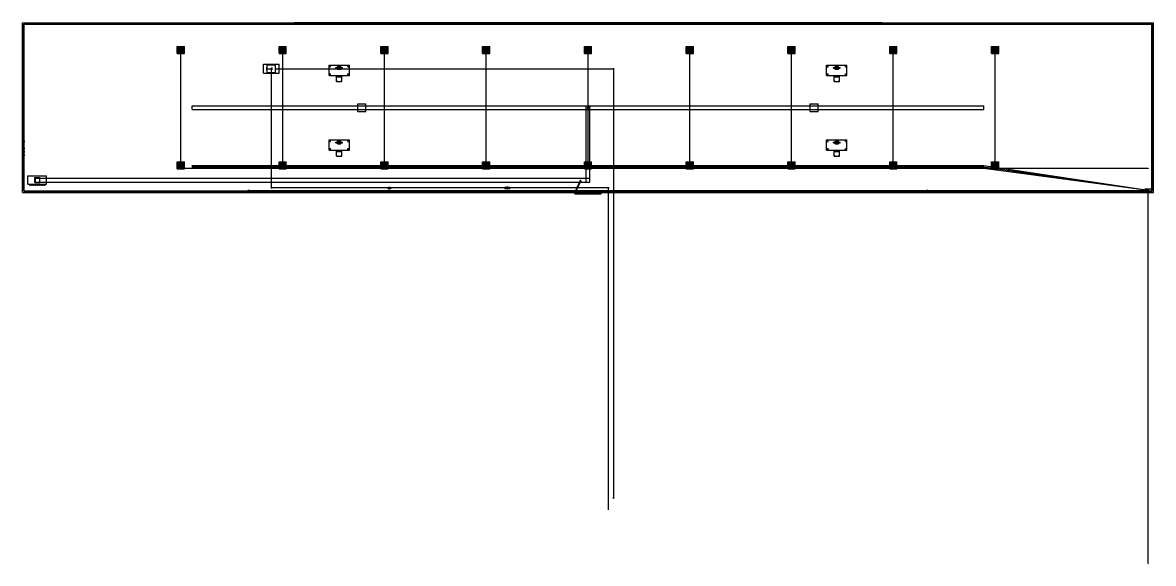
# Model space of a CAD drawing. Header units: millimetres. Extents: x -308000 to -208000, y -226300 to -178478.
import ezdxf

# ---------------------------------------------------------------- set-up
doc = ezdxf.new("R2010")
doc.units = ezdxf.units.MM

msp = doc.modelspace()

# ---------------------------------------------------------------- linework, layer by layer
at = {"layer": 'electrical'}
for p, q in [((-293992.21, -180900), (-294007.79, -180900)), ((-294007.79, -180900), (-294000, -180900)), ((-294000, -180900), (-293992.21, -180900)), ((-294000, -191370), (-294000, -180900)), ((-284992.21, -180900), (-285007.79, -180900)), ((-285007.79, -180900), (-285000, -180900)), ((-285000, -180900), (-284992.21, -180900)), ((-285000, -191370), (-285000, -180900)), ((-275992.21, -180900), (-276007.79, -180900)), ((-276007.79, -180900), (-276000, -180900)), ((-276000, -180900), (-275992.21, -180900)), ((-276000, -191370), (-276000, -180900)), ((-266992.21, -180900), (-267007.79, -180900)), ((-267007.79, -180900), (-267000, -180900)), ((-267000, -180900), (-266992.21, -180900)), ((-267000, -191370), (-267000, -180900)), ((-257992.21, -180900), (-258007.79, -180900)), ((-258007.79, -180900), (-258000, -180900)), ((-258000, -180900), (-257992.21, -180900)), ((-258000, -191370), (-258000, -180900)), ((-248992.21, -180900), (-249007.79, -180900)), ((-249007.79, -180900), (-249000, -180900)), ((-249000, -180900), (-248992.21, -180900)), ((-249000, -191370), (-249000, -180900)), ((-239992.21, -180900), (-240007.79, -180900)), ((-240007.79, -180900), (-240000, -180900)), ((-240000, -180900), (-239992.21, -180900)), ((-240000, -191370), (-240000, -180900)), ((-230992.21, -180900), (-231007.79, -180900)), ((-231007.79, -180900), (-231000, -180900)), ((-231000, -180900), (-230992.21, -180900)), ((-231000, -191370), (-231000, -180900)), ((-221992.21, -180900), (-222007.79, -180900)), ((-222007.79, -180900), (-222000, -180900)), ((-222000, -180900), (-221992.21, -180900)), ((-222000, -191370), (-222000, -180900)), ((-293992.21, -191370), (-294007.79, -191370)), ((-294007.79, -191370), (-294000, -191370)), ((-294000, -191377.79), (-294000, -191362.21)), ((-294000, -191362.21), (-294000, -191370)), ((-294000, -191370), (-294000, -191377.79)), ((-208450, -191370), (-294000, -191370)), ((-294000, -191370), (-293992.21, -191370)), ((-293000, -191141.26), (-293000, -191118.74)), ((-293000, -191118.74), (-293000, -191130)), ((-293000, -191130), (-293000, -191141.26)), ((-223000, -191130), (-293000, -191130)), ((-293000, -191261.26), (-293000, -191238.74)), ((-293000, -191238.74), (-293000, -191250)), ((-293000, -191250), (-293000, -191261.26)), ((-223000, -191250), (-293000, -191250)), ((-293000, -191381.26), (-293000, -191358.74)), ((-293000, -191358.74), (-293000, -191370)), ((-293000, -191370), (-293000, -191381.26)), ((-223000, -191370), (-293000, -191370)), ((-284992.21, -191370), (-285007.79, -191370)), ((-285007.79, -191370), (-285000, -191370)), ((-285000, -191370), (-284992.21, -191370)), ((-275992.21, -191370), (-276007.79, -191370)), ((-276007.79, -191370), (-276000, -191370)), ((-276000, -191370), (-275992.21, -191370)), ((-266992.21, -191370), (-267007.79, -191370)), ((-267007.79, -191370), (-267000, -191370)), ((-267000, -191370), (-266992.21, -191370)), ((-257992.21, -191370), (-258007.79, -191370)), ((-258007.79, -191370), (-258000, -191370)), ((-258000, -191370), (-257992.21, -191370)), ((-248992.21, -191370), (-249007.79, -191370)), ((-249007.79, -191370), (-249000, -191370)), ((-249000, -191370), (-248992.21, -191370)), ((-239992.21, -191370), (-240007.79, -191370)), ((-240007.79, -191370), (-240000, -191370)), ((-240000, -191370), (-239992.21, -191370)), ((-230992.21, -191370), (-231007.79, -191370)), ((-231007.79, -191370), (-231000, -191370)), ((-231000, -191370), (-230992.21, -191370)), ((-223001.92, -191142.86), (-222999.04, -191123.57)), ((-222999.04, -191123.57), (-223001.92, -191142.86)), ((-208451.92, -193312.86), (-223001.92, -191142.86)), ((-223001.81, -191262.87), (-222999.09, -191243.56)), ((-222999.09, -191243.56), (-223001.81, -191262.87)), ((-208451.81, -193312.87), (-223001.81, -191262.87)), ((-223001.71, -191382.89), (-222999.15, -191363.56)), ((-222999.15, -191363.56), (-223001.71, -191382.89)), ((-208451.71, -193312.89), (-223001.71, -191382.89)), ((-223000, -191141.26), (-223000, -191118.74)), ((-223000, -191118.74), (-223000, -191130)), ((-223000, -191130), (-223000, -191141.26)), ((-223000, -191130), (-222985.96, -191130)), ((-222985.96, -191130), (-223000, -191130)), ((-223000, -191261.26), (-223000, -191238.74)), ((-223000, -191238.74), (-223000, -191250)), ((-223000, -191250), (-223000, -191261.26)), ((-223000, -191250), (-222985.96, -191250)), ((-222985.96, -191250), (-223000, -191250)), ((-223000, -191381.26), (-223000, -191358.74)), ((-223000, -191358.74), (-223000, -191370)), ((-223000, -191370), (-223000, -191381.26)), ((-223000, -191370), (-222985.96, -191370)), ((-222985.96, -191370), (-223000, -191370)), ((-222999.15, -191363.56), (-222999.15, -191363.56)), ((-222999.09, -191243.56), (-222999.09, -191243.56)), ((-222999.04, -191123.57), (-222999.04, -191123.57)), ((-221992.21, -191370), (-222007.79, -191370)), ((-222007.79, -191370), (-222000, -191370)), ((-222000, -191370), (-221992.21, -191370)), ((-208450, -191377.79), (-208450, -191362.21)), ((-208450, -191362.21), (-208450, -191370)), ((-208450, -191370), (-208450, -191377.79)), ((-288065, -193350), (-288065, -193290)), ((-288065, -193290), (-287935, -193290)), ((-288065, -193350), (-287935, -193350)), ((-287991, -193320), (-288004.5, -193312.21)), ((-288004.5, -193312.21), (-288004.5, -193327.79)), ((-288004.5, -193327.79), (-287991, -193320)), ((-288000, -193327.79), (-288000, -193312.21)), ((-288000, -193312.21), (-288000, -193320)), ((-288000, -193320), (-208450, -193320)), ((-288000, -193320), (-288000, -193327.79)), ((-288000, -193320), (-287990.28, -193320)), ((-287990.28, -193320), (-288000, -193320)), ((-287935, -193350), (-287935, -193290)), ((-228065, -193350), (-228065, -193290)), ((-228065, -193290), (-227935, -193290)), ((-228065, -193350), (-227935, -193350)), ((-227991, -193320), (-228004.5, -193312.21)), ((-228004.5, -193312.21), (-228004.5, -193327.79)), ((-228004.5, -193327.79), (-227991, -193320)), ((-228000, -193327.79), (-228000, -193312.21)), ((-228000, -193312.21), (-228000, -193320)), ((-228000, -193320), (-208450, -193320)), ((-228000, -193320), (-228000, -193327.79)), ((-228000, -193320), (-227990.28, -193320)), ((-227990.28, -193320), (-228000, -193320)), ((-227935, -193350), (-227935, -193290)), ((-208725, -193425), (-208725, -193175)), ((-208725, -193175), (-208175, -193175)), ((-208725, -193425), (-208175, -193425)), ((-208685, -193452.5), (-208685, -193417.5)), ((-208685, -193417.5), (-208215, -193417.5)), ((-208685, -193452.5), (-208215, -193452.5)), ((-208637.5, -193490), (-208637.5, -193450)), ((-208637.5, -193450), (-208537.5, -193450)), ((-208637.5, -193490), (-208537.5, -193490)), ((-208564.12, -193480), (-208610.88, -193480)), ((-208610.88, -193480), (-208587.5, -193480)), ((-208564.12, -193505), (-208610.88, -193505)), ((-208610.88, -193505), (-208587.5, -193505)), ((-208587.5, -193480), (-208587.5, -193505)), ((-208587.5, -193480), (-208564.12, -193480)), ((-208587.5, -193505), (-208564.12, -193505)), ((-208537.5, -193490), (-208537.5, -193450)), ((-208500, -193490), (-208500, -193450)), ((-208500, -193450), (-208400, -193450)), ((-208500, -193490), (-208400, -193490)), ((-208426.62, -193480), (-208473.38, -193480)), ((-208473.38, -193480), (-208450, -193480)), ((-208426.62, -193505), (-208473.38, -193505)), ((-208473.38, -193505), (-208450, -193505)), ((-208468, -193300), (-208441, -193284.41)), ((-208441, -193315.59), (-208468, -193300)), ((-208434.41, -193300), (-208465.59, -193300)), ((-208465.59, -193300), (-208450, -193300)), ((-208437, -193300), (-208456.5, -193288.74)), ((-208456.5, -193288.74), (-208456.5, -193311.26)), ((-208437, -193300), (-208456.5, -193288.74)), ((-208456.5, -193288.74), (-208456.5, -193311.26)), ((-208437, -193300), (-208456.5, -193288.74)), ((-208456.5, -193288.74), (-208456.5, -193311.26)), ((-208456.5, -193311.26), (-208437, -193300)), ((-208456.5, -193311.26), (-208437, -193300)), ((-208456.5, -193311.26), (-208437, -193300)), ((-208451.92, -193312.86), (-208449.04, -193293.57)), ((-208449.04, -193293.57), (-208451.92, -193312.86)), ((-208451.81, -193312.87), (-208449.09, -193293.56)), ((-208449.09, -193293.56), (-208451.81, -193312.87)), ((-208451.71, -193312.89), (-208449.15, -193293.56)), ((-208449.15, -193293.56), (-208451.71, -193312.89)), ((-208450, -193300), (-208434.41, -193300)), ((-208450, -226300), (-208450, -193300)), ((-208450, -193300), (-208430.56, -193300)), ((-208430.56, -193300), (-208450, -193300)), ((-208450, -193300), (-208435.96, -193300)), ((-208435.96, -193300), (-208450, -193300)), ((-208450, -193300), (-208435.96, -193300)), ((-208435.96, -193300), (-208450, -193300)), ((-208450, -193300), (-208435.96, -193300)), ((-208435.96, -193300), (-208450, -193300)), ((-208450, -193327.79), (-208450, -193312.21)), ((-208450, -193312.21), (-208450, -193320)), ((-208450, -193327.79), (-208450, -193312.21)), ((-208450, -193312.21), (-208450, -193320)), ((-208450, -193320), (-208450, -193327.79)), ((-208450, -193320), (-208450, -193327.79)), ((-208450, -193480), (-208450, -193505)), ((-208450, -193480), (-208426.62, -193480)), ((-208450, -193505), (-208426.62, -193505)), ((-208449.15, -193293.56), (-208449.15, -193293.56)), ((-208449.09, -193293.56), (-208449.09, -193293.56)), ((-208449.04, -193293.57), (-208449.04, -193293.57)), ((-208441, -193284.41), (-208441, -193315.59)), ((-208400, -193490), (-208400, -193450)), ((-208362.5, -193490), (-208362.5, -193450)), ((-208362.5, -193450), (-208262.5, -193450)), ((-208362.5, -193490), (-208262.5, -193490)), ((-208289.12, -193480), (-208335.88, -193480)), ((-208335.88, -193480), (-208312.5, -193480)), ((-208289.12, -193505), (-208335.88, -193505)), ((-208335.88, -193505), (-208312.5, -193505)), ((-208312.5, -193480), (-208312.5, -193505)), ((-208312.5, -193480), (-208289.12, -193480)), ((-208312.5, -193505), (-208289.12, -193505)), ((-208262.5, -193490), (-208262.5, -193450)), ((-208215, -193452.5), (-208215, -193417.5)), ((-208175, -193425), (-208175, -193175)), ((-208434.41, -226300), (-208465.59, -226300)), ((-208465.59, -226300), (-208450, -226300)), ((-208450, -226300), (-208434.41, -226300))]:
    msp.add_line(p, q, dxfattribs=at)
at = {"layer": 'hvac'}
for p, q in [((-293000, -186175), (-293000, -185825)), ((-293000, -185825), (-223000, -185825)), ((-278350, -186350), (-278350, -185650)), ((-278350, -185650), (-277650, -185650)), ((-277650, -186350), (-277650, -185650)), ((-258175, -192575), (-258175, -185825)), ((-258175, -185825), (-257825, -185825)), ((-257825, -192575), (-257825, -185825)), ((-238350, -186350), (-238350, -185650)), ((-238350, -185650), (-237650, -185650)), ((-237650, -186350), (-237650, -185650)), ((-223000, -186175), (-223000, -185825)), ((-293000, -186175), (-223000, -186175)), ((-278350, -186350), (-277650, -186350)), ((-238350, -186350), (-237650, -186350)), ((-307525, -192775), (-307525, -192025)), ((-307525, -192025), (-305875, -192025)), ((-307525, -192775), (-305875, -192775)), ((-307425, -192820), (-307425, -192780)), ((-307425, -192780), (-305975, -192780)), ((-307425, -192820), (-305975, -192820)), ((-307360, -192860), (-307360, -192800)), ((-307360, -192800), (-307320, -192800)), ((-307360, -192860), (-307320, -192860)), ((-307320, -192860), (-307320, -192800)), ((-307200, -192860), (-307200, -192800)), ((-307200, -192800), (-307160, -192800)), ((-307200, -192860), (-307160, -192860)), ((-307160, -192860), (-307160, -192800)), ((-307040, -192860), (-307040, -192800)), ((-307040, -192800), (-307000, -192800)), ((-307040, -192860), (-307000, -192860)), ((-307000, -192860), (-307000, -192800)), ((-306925, -192625), (-306925, -192175)), ((-306925, -192175), (-306475, -192175)), ((-306925, -192625), (-306475, -192625)), ((-306880, -192860), (-306880, -192800)), ((-306880, -192800), (-306840, -192800)), ((-306880, -192860), (-306840, -192860)), ((-306875, -192575), (-306875, -192225)), ((-306875, -192225), (-257825, -192225)), ((-306875, -192575), (-257825, -192575)), ((-306840, -192860), (-306840, -192800)), ((-306720, -192860), (-306720, -192800)), ((-306720, -192800), (-306680, -192800)), ((-306720, -192860), (-306680, -192860)), ((-306680, -192860), (-306680, -192800)), ((-306560, -192860), (-306560, -192800)), ((-306560, -192800), (-306520, -192800)), ((-306560, -192860), (-306520, -192860)), ((-306520, -192860), (-306520, -192800)), ((-306475, -192625), (-306475, -192175)), ((-306400, -192860), (-306400, -192800)), ((-306400, -192800), (-306360, -192800)), ((-306400, -192860), (-306360, -192860)), ((-306360, -192860), (-306360, -192800)), ((-306240, -192860), (-306240, -192800)), ((-306240, -192800), (-306200, -192800)), ((-306240, -192860), (-306200, -192860)), ((-306200, -192860), (-306200, -192800)), ((-306080, -192860), (-306080, -192800)), ((-306080, -192800), (-306040, -192800)), ((-306080, -192860), (-306040, -192860)), ((-306040, -192860), (-306040, -192800)), ((-305975, -192820), (-305975, -192780)), ((-305875, -192775), (-305875, -192025)), ((-258175, -192575), (-257825, -192575)), ((-257825, -192575), (-257825, -192225))]:
    msp.add_line(p, q, dxfattribs=at)
at = {"layer": 'interiors'}
for p, q in [((-308000, -193500), (-308000, -178500)), ((-308000, -178500), (-208000, -178500)), ((-208120, -178620), (-307880, -178620)), ((-307880, -193380), (-307880, -178620)), ((-307875, -193375), (-307875, -178625)), ((-307875, -178625), (-208125, -178625)), ((-284000, -178522.5), (-284000, -178477.5)), ((-284000, -178477.5), (-232000, -178477.5)), ((-284000, -178500), (-232000, -178500)), ((-284000, -178620), (-284000, -178500)), ((-284000, -178522.5), (-232000, -178522.5)), ((-284000, -178620), (-232000, -178620)), ((-232000, -178522.5), (-232000, -178477.5)), ((-232000, -178620), (-232000, -178500)), ((-208125, -193375), (-208125, -178625)), ((-208120, -193380), (-208120, -178620)), ((-208000, -193500), (-208000, -178500)), ((-280900, -183150), (-280900, -182250)), ((-280900, -182250), (-279100, -182250)), ((-280835, -182385), (-280835, -182315)), ((-280835, -182315), (-280765, -182315)), ((-280835, -182385), (-280765, -182385)), ((-280765, -182385), (-280765, -182315)), ((-280300, -182510), (-280300, -182450)), ((-280300, -182450), (-279700, -182450)), ((-280300, -182510), (-279700, -182510)), ((-280150, -182590), (-280150, -182370)), ((-280150, -182370), (-279850, -182370)), ((-280150, -182590), (-279850, -182590)), ((-280030, -182515), (-280030, -182445)), ((-280030, -182445), (-279970, -182445)), ((-280030, -182515), (-279970, -182515)), ((-279970, -182515), (-279970, -182445)), ((-279850, -182590), (-279850, -182370)), ((-279700, -182510), (-279700, -182450)), ((-279235, -182385), (-279235, -182315)), ((-279235, -182315), (-279165, -182315)), ((-279235, -182385), (-279165, -182385)), ((-279165, -182385), (-279165, -182315)), ((-279100, -183150), (-279100, -182250)), ((-236900, -183150), (-236900, -182250)), ((-236900, -182250), (-235100, -182250)), ((-236835, -182385), (-236835, -182315)), ((-236835, -182315), (-236765, -182315)), ((-236835, -182385), (-236765, -182385)), ((-236765, -182385), (-236765, -182315)), ((-236300, -182510), (-236300, -182450)), ((-236300, -182450), (-235700, -182450)), ((-236300, -182510), (-235700, -182510)), ((-236150, -182590), (-236150, -182370)), ((-236150, -182370), (-235850, -182370)), ((-236150, -182590), (-235850, -182590)), ((-236030, -182515), (-236030, -182445)), ((-236030, -182445), (-235970, -182445)), ((-236030, -182515), (-235970, -182515)), ((-235970, -182515), (-235970, -182445)), ((-235850, -182590), (-235850, -182370)), ((-235700, -182510), (-235700, -182450)), ((-235235, -182385), (-235235, -182315)), ((-235235, -182315), (-235165, -182315)), ((-235235, -182385), (-235165, -182385)), ((-235165, -182385), (-235165, -182315)), ((-235100, -183150), (-235100, -182250)), ((-280900, -183150), (-279100, -183150)), ((-280835, -183085), (-280835, -183015)), ((-280835, -183015), (-280765, -183015)), ((-280835, -183085), (-280765, -183085)), ((-280765, -183085), (-280765, -183015)), ((-280240, -183272.5), (-280240, -183207.5)), ((-280240, -183207.5), (-279760, -183207.5)), ((-280240, -183690), (-280240, -183210)), ((-280240, -183210), (-279760, -183210)), ((-280240, -183272.5), (-279760, -183272.5)), ((-280240, -183690), (-279760, -183690)), ((-280207.5, -183277.5), (-280207.5, -183242.5)), ((-280207.5, -183242.5), (-280172.5, -183242.5)), ((-280207.5, -183277.5), (-280172.5, -183277.5)), ((-280207.5, -183657.5), (-280207.5, -183622.5)), ((-280207.5, -183622.5), (-280172.5, -183622.5)), ((-280207.5, -183657.5), (-280172.5, -183657.5)), ((-280172.5, -183277.5), (-280172.5, -183242.5)), ((-280172.5, -183657.5), (-280172.5, -183622.5)), ((-279827.5, -183277.5), (-279827.5, -183242.5)), ((-279827.5, -183242.5), (-279792.5, -183242.5)), ((-279827.5, -183277.5), (-279792.5, -183277.5)), ((-279827.5, -183657.5), (-279827.5, -183622.5)), ((-279827.5, -183622.5), (-279792.5, -183622.5)), ((-279827.5, -183657.5), (-279792.5, -183657.5)), ((-279792.5, -183277.5), (-279792.5, -183242.5)), ((-279792.5, -183657.5), (-279792.5, -183622.5)), ((-279760, -183272.5), (-279760, -183207.5)), ((-279760, -183690), (-279760, -183210)), ((-279235, -183085), (-279235, -183015)), ((-279235, -183015), (-279165, -183015)), ((-279235, -183085), (-279165, -183085)), ((-279165, -183085), (-279165, -183015)), ((-236900, -183150), (-235100, -183150)), ((-236835, -183085), (-236835, -183015)), ((-236835, -183015), (-236765, -183015)), ((-236835, -183085), (-236765, -183085)), ((-236765, -183085), (-236765, -183015)), ((-236240, -183272.5), (-236240, -183207.5)), ((-236240, -183207.5), (-235760, -183207.5)), ((-236240, -183690), (-236240, -183210)), ((-236240, -183210), (-235760, -183210)), ((-236240, -183272.5), (-235760, -183272.5)), ((-236240, -183690), (-235760, -183690)), ((-236207.5, -183277.5), (-236207.5, -183242.5)), ((-236207.5, -183242.5), (-236172.5, -183242.5)), ((-236207.5, -183277.5), (-236172.5, -183277.5)), ((-236207.5, -183657.5), (-236207.5, -183622.5)), ((-236207.5, -183622.5), (-236172.5, -183622.5)), ((-236207.5, -183657.5), (-236172.5, -183657.5)), ((-236172.5, -183277.5), (-236172.5, -183242.5)), ((-236172.5, -183657.5), (-236172.5, -183622.5)), ((-235827.5, -183277.5), (-235827.5, -183242.5)), ((-235827.5, -183242.5), (-235792.5, -183242.5)), ((-235827.5, -183277.5), (-235792.5, -183277.5)), ((-235827.5, -183657.5), (-235827.5, -183622.5)), ((-235827.5, -183622.5), (-235792.5, -183622.5)), ((-235827.5, -183657.5), (-235792.5, -183657.5)), ((-235792.5, -183277.5), (-235792.5, -183242.5)), ((-235792.5, -183657.5), (-235792.5, -183622.5)), ((-235760, -183272.5), (-235760, -183207.5)), ((-235760, -183690), (-235760, -183210)), ((-235235, -183085), (-235235, -183015)), ((-235235, -183015), (-235165, -183015)), ((-235235, -183085), (-235165, -183085)), ((-235165, -183085), (-235165, -183015)), ((-280900, -189750), (-280900, -188850)), ((-280900, -188850), (-279100, -188850)), ((-280835, -188985), (-280835, -188915)), ((-280835, -188915), (-280765, -188915)), ((-280835, -188985), (-280765, -188985)), ((-280765, -188985), (-280765, -188915)), ((-280150, -189190), (-280150, -188970)), ((-280150, -188970), (-279850, -188970)), ((-279850, -189190), (-279850, -188970)), ((-279235, -188985), (-279235, -188915)), ((-279235, -188915), (-279165, -188915)), ((-279235, -188985), (-279165, -188985)), ((-279165, -188985), (-279165, -188915)), ((-279100, -189750), (-279100, -188850)), ((-236900, -189750), (-236900, -188850)), ((-236900, -188850), (-235100, -188850)), ((-236835, -188985), (-236835, -188915)), ((-236835, -188915), (-236765, -188915)), ((-236835, -188985), (-236765, -188985)), ((-236765, -188985), (-236765, -188915)), ((-236150, -189190), (-236150, -188970)), ((-236150, -188970), (-235850, -188970)), ((-235850, -189190), (-235850, -188970)), ((-235235, -188985), (-235235, -188915)), ((-235235, -188915), (-235165, -188915)), ((-235235, -188985), (-235165, -188985)), ((-235165, -188985), (-235165, -188915)), ((-235100, -189750), (-235100, -188850)), ((-280900, -189750), (-279100, -189750)), ((-280835, -189685), (-280835, -189615)), ((-280835, -189615), (-280765, -189615)), ((-280835, -189685), (-280765, -189685)), ((-280765, -189685), (-280765, -189615)), ((-280300, -189110), (-280300, -189050)), ((-280300, -189050), (-279700, -189050)), ((-280300, -189110), (-279700, -189110)), ((-280240, -189872.5), (-280240, -189807.5)), ((-280240, -189807.5), (-279760, -189807.5)), ((-280240, -190290), (-280240, -189810)), ((-280240, -189810), (-279760, -189810)), ((-280240, -189872.5), (-279760, -189872.5)), ((-280207.5, -189877.5), (-280207.5, -189842.5)), ((-280207.5, -189842.5), (-280172.5, -189842.5)), ((-280207.5, -189877.5), (-280172.5, -189877.5)), ((-280172.5, -189877.5), (-280172.5, -189842.5)), ((-280150, -189190), (-279850, -189190)), ((-280030, -189115), (-280030, -189045)), ((-280030, -189045), (-279970, -189045)), ((-280030, -189115), (-279970, -189115)), ((-279970, -189115), (-279970, -189045)), ((-279827.5, -189877.5), (-279827.5, -189842.5)), ((-279827.5, -189842.5), (-279792.5, -189842.5)), ((-279827.5, -189877.5), (-279792.5, -189877.5)), ((-279792.5, -189877.5), (-279792.5, -189842.5)), ((-279760, -189872.5), (-279760, -189807.5)), ((-279760, -190290), (-279760, -189810)), ((-279700, -189110), (-279700, -189050)), ((-279235, -189685), (-279235, -189615)), ((-279235, -189615), (-279165, -189615)), ((-279235, -189685), (-279165, -189685)), ((-279165, -189685), (-279165, -189615)), ((-236900, -189750), (-235100, -189750)), ((-236835, -189685), (-236835, -189615)), ((-236835, -189615), (-236765, -189615)), ((-236835, -189685), (-236765, -189685)), ((-236765, -189685), (-236765, -189615)), ((-236300, -189110), (-236300, -189050)), ((-236300, -189050), (-235700, -189050)), ((-236300, -189110), (-235700, -189110)), ((-236240, -189872.5), (-236240, -189807.5)), ((-236240, -189807.5), (-235760, -189807.5)), ((-236240, -190290), (-236240, -189810)), ((-236240, -189810), (-235760, -189810)), ((-236240, -189872.5), (-235760, -189872.5)), ((-236207.5, -189877.5), (-236207.5, -189842.5)), ((-236207.5, -189842.5), (-236172.5, -189842.5)), ((-236207.5, -189877.5), (-236172.5, -189877.5)), ((-236172.5, -189877.5), (-236172.5, -189842.5)), ((-236150, -189190), (-235850, -189190)), ((-236030, -189115), (-236030, -189045)), ((-236030, -189045), (-235970, -189045)), ((-236030, -189115), (-235970, -189115)), ((-235970, -189115), (-235970, -189045)), ((-235827.5, -189877.5), (-235827.5, -189842.5)), ((-235827.5, -189842.5), (-235792.5, -189842.5)), ((-235827.5, -189877.5), (-235792.5, -189877.5)), ((-235792.5, -189877.5), (-235792.5, -189842.5)), ((-235760, -189872.5), (-235760, -189807.5)), ((-235760, -190290), (-235760, -189810)), ((-235700, -189110), (-235700, -189050)), ((-235235, -189685), (-235235, -189615)), ((-235235, -189615), (-235165, -189615)), ((-235235, -189685), (-235165, -189685)), ((-235165, -189685), (-235165, -189615)), ((-280240, -190290), (-279760, -190290)), ((-280207.5, -190257.5), (-280207.5, -190222.5)), ((-280207.5, -190222.5), (-280172.5, -190222.5)), ((-280207.5, -190257.5), (-280172.5, -190257.5)), ((-280172.5, -190257.5), (-280172.5, -190222.5)), ((-279827.5, -190257.5), (-279827.5, -190222.5)), ((-279827.5, -190222.5), (-279792.5, -190222.5)), ((-279827.5, -190257.5), (-279792.5, -190257.5)), ((-279792.5, -190257.5), (-279792.5, -190222.5)), ((-236240, -190290), (-235760, -190290)), ((-236207.5, -190257.5), (-236207.5, -190222.5)), ((-236207.5, -190222.5), (-236172.5, -190222.5)), ((-236207.5, -190257.5), (-236172.5, -190257.5)), ((-236172.5, -190257.5), (-236172.5, -190222.5)), ((-235827.5, -190257.5), (-235827.5, -190222.5)), ((-235827.5, -190222.5), (-235792.5, -190222.5)), ((-235827.5, -190257.5), (-235792.5, -190257.5)), ((-235792.5, -190257.5), (-235792.5, -190222.5)), ((-259110.39, -193390.49), (-258653.96, -192411.68)), ((-259069.61, -193409.51), (-258613.18, -192430.7)), ((-258613.18, -192430.7), (-258653.96, -192411.68)), ((-308000, -193500), (-259200, -193500)), ((-308000, -193500), (-208000, -193500)), ((-208120, -193380), (-307880, -193380)), ((-259200, -193380), (-307880, -193380)), ((-307875, -193375), (-208125, -193375)), ((-259200, -193500), (-259200, -193380)), ((-259200, -193380), (-256800, -193380)), ((-259200, -193500), (-256800, -193500)), ((-259155, -193620), (-259155, -193380)), ((-259155, -193380), (-259085, -193380)), ((-259155, -193620), (-259085, -193620)), ((-259150, -193620), (-259150, -193380)), ((-259150, -193380), (-256850, -193380)), ((-259150, -193620), (-256850, -193620)), ((-259069.61, -193409.51), (-259110.39, -193390.49)), ((-259085, -193620), (-259085, -193380)), ((-256915, -193620), (-256915, -193380)), ((-256915, -193380), (-256845, -193380)), ((-256915, -193620), (-256845, -193620)), ((-256850, -193620), (-256850, -193380)), ((-256845, -193620), (-256845, -193380)), ((-256800, -193500), (-256800, -193380)), ((-208120, -193380), (-256800, -193380)), ((-256800, -193500), (-208000, -193500))]:
    msp.add_line(p, q, dxfattribs=at)
at = {"layer": 'lighting'}
for p, q in [((-294320, -181220), (-294320, -180580)), ((-294320, -180580), (-293680, -180580)), ((-294280, -181180), (-294280, -180620)), ((-294280, -180620), (-293720, -180620)), ((-294246, -181170), (-294246, -180630)), ((-294246, -180630), (-294234, -180630)), ((-294234, -181170), (-294234, -180630)), ((-294166, -181170), (-294166, -180630)), ((-294166, -180630), (-294154, -180630)), ((-294154, -181170), (-294154, -180630)), ((-294086, -181170), (-294086, -180630)), ((-294086, -180630), (-294074, -180630)), ((-294074, -181170), (-294074, -180630)), ((-294006, -181170), (-294006, -180630)), ((-294006, -180630), (-293994, -180630)), ((-293991, -180900), (-294004.5, -180892.21)), ((-294004.5, -180892.21), (-294004.5, -180907.79)), ((-294004.5, -180907.79), (-293991, -180900)), ((-293994, -181170), (-293994, -180630)), ((-293926, -181170), (-293926, -180630)), ((-293926, -180630), (-293914, -180630)), ((-293914, -181170), (-293914, -180630)), ((-293846, -181170), (-293846, -180630)), ((-293846, -180630), (-293834, -180630)), ((-293834, -181170), (-293834, -180630)), ((-293766, -181170), (-293766, -180630)), ((-293766, -180630), (-293754, -180630)), ((-293754, -181170), (-293754, -180630)), ((-293720, -181180), (-293720, -180620)), ((-293680, -181220), (-293680, -180580)), ((-285320, -181220), (-285320, -180580)), ((-285320, -180580), (-284680, -180580)), ((-285280, -181180), (-285280, -180620)), ((-285280, -180620), (-284720, -180620)), ((-285246, -181170), (-285246, -180630)), ((-285246, -180630), (-285234, -180630)), ((-285234, -181170), (-285234, -180630)), ((-285166, -181170), (-285166, -180630)), ((-285166, -180630), (-285154, -180630)), ((-285154, -181170), (-285154, -180630)), ((-285086, -181170), (-285086, -180630)), ((-285086, -180630), (-285074, -180630)), ((-285074, -181170), (-285074, -180630)), ((-285006, -181170), (-285006, -180630)), ((-285006, -180630), (-284994, -180630)), ((-284991, -180900), (-285004.5, -180892.21)), ((-285004.5, -180892.21), (-285004.5, -180907.79)), ((-285004.5, -180907.79), (-284991, -180900)), ((-284994, -181170), (-284994, -180630)), ((-284926, -181170), (-284926, -180630)), ((-284926, -180630), (-284914, -180630)), ((-284914, -181170), (-284914, -180630)), ((-284846, -181170), (-284846, -180630)), ((-284846, -180630), (-284834, -180630)), ((-284834, -181170), (-284834, -180630)), ((-284766, -181170), (-284766, -180630)), ((-284766, -180630), (-284754, -180630)), ((-284754, -181170), (-284754, -180630)), ((-284720, -181180), (-284720, -180620)), ((-284680, -181220), (-284680, -180580)), ((-276320, -181220), (-276320, -180580)), ((-276320, -180580), (-275680, -180580)), ((-276280, -181180), (-276280, -180620)), ((-276280, -180620), (-275720, -180620)), ((-276246, -181170), (-276246, -180630)), ((-276246, -180630), (-276234, -180630)), ((-276234, -181170), (-276234, -180630)), ((-276166, -181170), (-276166, -180630)), ((-276166, -180630), (-276154, -180630)), ((-276154, -181170), (-276154, -180630)), ((-276086, -181170), (-276086, -180630)), ((-276086, -180630), (-276074, -180630)), ((-276074, -181170), (-276074, -180630)), ((-276006, -181170), (-276006, -180630)), ((-276006, -180630), (-275994, -180630)), ((-275991, -180900), (-276004.5, -180892.21)), ((-276004.5, -180892.21), (-276004.5, -180907.79)), ((-276004.5, -180907.79), (-275991, -180900)), ((-275994, -181170), (-275994, -180630)), ((-275926, -181170), (-275926, -180630)), ((-275926, -180630), (-275914, -180630)), ((-275914, -181170), (-275914, -180630)), ((-275846, -181170), (-275846, -180630)), ((-275846, -180630), (-275834, -180630)), ((-275834, -181170), (-275834, -180630)), ((-275766, -181170), (-275766, -180630)), ((-275766, -180630), (-275754, -180630)), ((-275754, -181170), (-275754, -180630)), ((-275720, -181180), (-275720, -180620)), ((-275680, -181220), (-275680, -180580)), ((-267320, -181220), (-267320, -180580)), ((-267320, -180580), (-266680, -180580)), ((-267280, -181180), (-267280, -180620)), ((-267280, -180620), (-266720, -180620)), ((-267246, -181170), (-267246, -180630)), ((-267246, -180630), (-267234, -180630)), ((-267234, -181170), (-267234, -180630)), ((-267166, -181170), (-267166, -180630)), ((-267166, -180630), (-267154, -180630)), ((-267154, -181170), (-267154, -180630)), ((-267086, -181170), (-267086, -180630)), ((-267086, -180630), (-267074, -180630)), ((-267074, -181170), (-267074, -180630)), ((-267006, -181170), (-267006, -180630)), ((-267006, -180630), (-266994, -180630)), ((-266991, -180900), (-267004.5, -180892.21)), ((-267004.5, -180892.21), (-267004.5, -180907.79)), ((-267004.5, -180907.79), (-266991, -180900)), ((-266994, -181170), (-266994, -180630)), ((-266926, -181170), (-266926, -180630)), ((-266926, -180630), (-266914, -180630)), ((-266914, -181170), (-266914, -180630)), ((-266846, -181170), (-266846, -180630)), ((-266846, -180630), (-266834, -180630)), ((-266834, -181170), (-266834, -180630)), ((-266766, -181170), (-266766, -180630)), ((-266766, -180630), (-266754, -180630)), ((-266754, -181170), (-266754, -180630)), ((-266720, -181180), (-266720, -180620)), ((-266680, -181220), (-266680, -180580)), ((-258320, -181220), (-258320, -180580)), ((-258320, -180580), (-257680, -180580)), ((-258280, -181180), (-258280, -180620)), ((-258280, -180620), (-257720, -180620)), ((-258246, -181170), (-258246, -180630)), ((-258246, -180630), (-258234, -180630)), ((-258234, -181170), (-258234, -180630)), ((-258166, -181170), (-258166, -180630)), ((-258166, -180630), (-258154, -180630)), ((-258154, -181170), (-258154, -180630)), ((-258086, -181170), (-258086, -180630)), ((-258086, -180630), (-258074, -180630)), ((-258074, -181170), (-258074, -180630)), ((-258006, -181170), (-258006, -180630)), ((-258006, -180630), (-257994, -180630)), ((-257991, -180900), (-258004.5, -180892.21)), ((-258004.5, -180892.21), (-258004.5, -180907.79)), ((-258004.5, -180907.79), (-257991, -180900)), ((-257994, -181170), (-257994, -180630)), ((-257926, -181170), (-257926, -180630)), ((-257926, -180630), (-257914, -180630)), ((-257914, -181170), (-257914, -180630)), ((-257846, -181170), (-257846, -180630)), ((-257846, -180630), (-257834, -180630)), ((-257834, -181170), (-257834, -180630)), ((-257766, -181170), (-257766, -180630)), ((-257766, -180630), (-257754, -180630)), ((-257754, -181170), (-257754, -180630)), ((-257720, -181180), (-257720, -180620)), ((-257680, -181220), (-257680, -180580)), ((-249320, -181220), (-249320, -180580)), ((-249320, -180580), (-248680, -180580)), ((-249280, -181180), (-249280, -180620)), ((-249280, -180620), (-248720, -180620)), ((-249246, -181170), (-249246, -180630)), ((-249246, -180630), (-249234, -180630)), ((-249234, -181170), (-249234, -180630)), ((-249166, -181170), (-249166, -180630)), ((-249166, -180630), (-249154, -180630)), ((-249154, -181170), (-249154, -180630)), ((-249086, -181170), (-249086, -180630)), ((-249086, -180630), (-249074, -180630)), ((-249074, -181170), (-249074, -180630)), ((-249006, -181170), (-249006, -180630)), ((-249006, -180630), (-248994, -180630)), ((-248991, -180900), (-249004.5, -180892.21)), ((-249004.5, -180892.21), (-249004.5, -180907.79)), ((-249004.5, -180907.79), (-248991, -180900)), ((-248994, -181170), (-248994, -180630)), ((-248926, -181170), (-248926, -180630)), ((-248926, -180630), (-248914, -180630)), ((-248914, -181170), (-248914, -180630)), ((-248846, -181170), (-248846, -180630)), ((-248846, -180630), (-248834, -180630)), ((-248834, -181170), (-248834, -180630)), ((-248766, -181170), (-248766, -180630)), ((-248766, -180630), (-248754, -180630)), ((-248754, -181170), (-248754, -180630)), ((-248720, -181180), (-248720, -180620)), ((-248680, -181220), (-248680, -180580)), ((-240320, -181220), (-240320, -180580)), ((-240320, -180580), (-239680, -180580)), ((-240280, -181180), (-240280, -180620)), ((-240280, -180620), (-239720, -180620)), ((-240246, -181170), (-240246, -180630)), ((-240246, -180630), (-240234, -180630)), ((-240234, -181170), (-240234, -180630)), ((-240166, -181170), (-240166, -180630)), ((-240166, -180630), (-240154, -180630)), ((-240154, -181170), (-240154, -180630)), ((-240086, -181170), (-240086, -180630)), ((-240086, -180630), (-240074, -180630)), ((-240074, -181170), (-240074, -180630)), ((-240006, -181170), (-240006, -180630)), ((-240006, -180630), (-239994, -180630)), ((-239991, -180900), (-240004.5, -180892.21)), ((-240004.5, -180892.21), (-240004.5, -180907.79)), ((-240004.5, -180907.79), (-239991, -180900)), ((-239994, -181170), (-239994, -180630)), ((-239926, -181170), (-239926, -180630)), ((-239926, -180630), (-239914, -180630)), ((-239914, -181170), (-239914, -180630)), ((-239846, -181170), (-239846, -180630)), ((-239846, -180630), (-239834, -180630)), ((-239834, -181170), (-239834, -180630)), ((-239766, -181170), (-239766, -180630)), ((-239766, -180630), (-239754, -180630)), ((-239754, -181170), (-239754, -180630)), ((-239720, -181180), (-239720, -180620)), ((-239680, -181220), (-239680, -180580)), ((-231320, -181220), (-231320, -180580)), ((-231320, -180580), (-230680, -180580)), ((-231280, -181180), (-231280, -180620)), ((-231280, -180620), (-230720, -180620)), ((-231246, -181170), (-231246, -180630)), ((-231246, -180630), (-231234, -180630)), ((-231234, -181170), (-231234, -180630)), ((-231166, -181170), (-231166, -180630)), ((-231166, -180630), (-231154, -180630)), ((-231154, -181170), (-231154, -180630)), ((-231086, -181170), (-231086, -180630)), ((-231086, -180630), (-231074, -180630)), ((-231074, -181170), (-231074, -180630)), ((-231006, -181170), (-231006, -180630)), ((-231006, -180630), (-230994, -180630)), ((-230991, -180900), (-231004.5, -180892.21)), ((-231004.5, -180892.21), (-231004.5, -180907.79)), ((-231004.5, -180907.79), (-230991, -180900)), ((-230994, -181170), (-230994, -180630)), ((-230926, -181170), (-230926, -180630)), ((-230926, -180630), (-230914, -180630)), ((-230914, -181170), (-230914, -180630)), ((-230846, -181170), (-230846, -180630)), ((-230846, -180630), (-230834, -180630)), ((-230834, -181170), (-230834, -180630)), ((-230766, -181170), (-230766, -180630)), ((-230766, -180630), (-230754, -180630)), ((-230754, -181170), (-230754, -180630)), ((-230720, -181180), (-230720, -180620)), ((-230680, -181220), (-230680, -180580)), ((-222320, -181220), (-222320, -180580)), ((-222320, -180580), (-221680, -180580)), ((-222280, -181180), (-222280, -180620)), ((-222280, -180620), (-221720, -180620)), ((-222246, -181170), (-222246, -180630)), ((-222246, -180630), (-222234, -180630)), ((-222234, -181170), (-222234, -180630)), ((-222166, -181170), (-222166, -180630)), ((-222166, -180630), (-222154, -180630)), ((-222154, -181170), (-222154, -180630)), ((-222086, -181170), (-222086, -180630)), ((-222086, -180630), (-222074, -180630)), ((-222074, -181170), (-222074, -180630)), ((-222006, -181170), (-222006, -180630)), ((-222006, -180630), (-221994, -180630)), ((-221991, -180900), (-222004.5, -180892.21)), ((-222004.5, -180892.21), (-222004.5, -180907.79)), ((-222004.5, -180907.79), (-221991, -180900)), ((-221994, -181170), (-221994, -180630)), ((-221926, -181170), (-221926, -180630)), ((-221926, -180630), (-221914, -180630)), ((-221914, -181170), (-221914, -180630)), ((-221846, -181170), (-221846, -180630)), ((-221846, -180630), (-221834, -180630)), ((-221834, -181170), (-221834, -180630)), ((-221766, -181170), (-221766, -180630)), ((-221766, -180630), (-221754, -180630)), ((-221754, -181170), (-221754, -180630)), ((-221720, -181180), (-221720, -180620)), ((-221680, -181220), (-221680, -180580)), ((-294320, -181220), (-293680, -181220)), ((-294280, -181180), (-293720, -181180)), ((-294246, -181170), (-294234, -181170)), ((-294166, -181170), (-294154, -181170)), ((-294086, -181170), (-294074, -181170)), ((-294006, -181170), (-293994, -181170)), ((-293926, -181170), (-293914, -181170)), ((-293846, -181170), (-293834, -181170)), ((-293766, -181170), (-293754, -181170)), ((-285320, -181220), (-284680, -181220)), ((-285280, -181180), (-284720, -181180)), ((-285246, -181170), (-285234, -181170)), ((-285166, -181170), (-285154, -181170)), ((-285086, -181170), (-285074, -181170)), ((-285006, -181170), (-284994, -181170)), ((-284926, -181170), (-284914, -181170)), ((-284846, -181170), (-284834, -181170)), ((-284766, -181170), (-284754, -181170)), ((-276320, -181220), (-275680, -181220)), ((-276280, -181180), (-275720, -181180)), ((-276246, -181170), (-276234, -181170)), ((-276166, -181170), (-276154, -181170)), ((-276086, -181170), (-276074, -181170)), ((-276006, -181170), (-275994, -181170)), ((-275926, -181170), (-275914, -181170)), ((-275846, -181170), (-275834, -181170)), ((-275766, -181170), (-275754, -181170)), ((-267320, -181220), (-266680, -181220)), ((-267280, -181180), (-266720, -181180)), ((-267246, -181170), (-267234, -181170)), ((-267166, -181170), (-267154, -181170)), ((-267086, -181170), (-267074, -181170)), ((-267006, -181170), (-266994, -181170)), ((-266926, -181170), (-266914, -181170)), ((-266846, -181170), (-266834, -181170)), ((-266766, -181170), (-266754, -181170)), ((-258320, -181220), (-257680, -181220)), ((-258280, -181180), (-257720, -181180)), ((-258246, -181170), (-258234, -181170)), ((-258166, -181170), (-258154, -181170)), ((-258086, -181170), (-258074, -181170)), ((-258006, -181170), (-257994, -181170)), ((-257926, -181170), (-257914, -181170)), ((-257846, -181170), (-257834, -181170)), ((-257766, -181170), (-257754, -181170)), ((-249320, -181220), (-248680, -181220)), ((-249280, -181180), (-248720, -181180)), ((-249246, -181170), (-249234, -181170)), ((-249166, -181170), (-249154, -181170)), ((-249086, -181170), (-249074, -181170)), ((-249006, -181170), (-248994, -181170)), ((-248926, -181170), (-248914, -181170)), ((-248846, -181170), (-248834, -181170)), ((-248766, -181170), (-248754, -181170)), ((-240320, -181220), (-239680, -181220)), ((-240280, -181180), (-239720, -181180)), ((-240246, -181170), (-240234, -181170)), ((-240166, -181170), (-240154, -181170)), ((-240086, -181170), (-240074, -181170)), ((-240006, -181170), (-239994, -181170)), ((-239926, -181170), (-239914, -181170)), ((-239846, -181170), (-239834, -181170)), ((-239766, -181170), (-239754, -181170)), ((-231320, -181220), (-230680, -181220)), ((-231280, -181180), (-230720, -181180)), ((-231246, -181170), (-231234, -181170)), ((-231166, -181170), (-231154, -181170)), ((-231086, -181170), (-231074, -181170)), ((-231006, -181170), (-230994, -181170)), ((-230926, -181170), (-230914, -181170)), ((-230846, -181170), (-230834, -181170)), ((-230766, -181170), (-230754, -181170)), ((-222320, -181220), (-221680, -181220)), ((-222280, -181180), (-221720, -181180)), ((-222246, -181170), (-222234, -181170)), ((-222166, -181170), (-222154, -181170)), ((-222086, -181170), (-222074, -181170)), ((-222006, -181170), (-221994, -181170)), ((-221926, -181170), (-221914, -181170)), ((-221846, -181170), (-221834, -181170)), ((-221766, -181170), (-221754, -181170)), ((-294320, -191420), (-294320, -190780)), ((-294320, -190780), (-293680, -190780)), ((-294280, -191380), (-294280, -190820)), ((-294280, -190820), (-293720, -190820)), ((-294246, -191370), (-294246, -190830)), ((-294246, -190830), (-294234, -190830)), ((-294234, -191370), (-294234, -190830)), ((-294166, -191370), (-294166, -190830)), ((-294166, -190830), (-294154, -190830)), ((-294154, -191370), (-294154, -190830)), ((-294086, -191370), (-294086, -190830)), ((-294086, -190830), (-294074, -190830)), ((-294074, -191370), (-294074, -190830)), ((-294006, -191370), (-294006, -190830)), ((-294006, -190830), (-293994, -190830)), ((-293994, -191370), (-293994, -190830)), ((-293926, -191370), (-293926, -190830)), ((-293926, -190830), (-293914, -190830)), ((-293914, -191370), (-293914, -190830)), ((-293846, -191370), (-293846, -190830)), ((-293846, -190830), (-293834, -190830)), ((-293834, -191370), (-293834, -190830)), ((-293766, -191370), (-293766, -190830)), ((-293766, -190830), (-293754, -190830)), ((-293754, -191370), (-293754, -190830)), ((-293720, -191380), (-293720, -190820)), ((-293680, -191420), (-293680, -190780)), ((-285320, -191420), (-285320, -190780)), ((-285320, -190780), (-284680, -190780)), ((-285280, -191380), (-285280, -190820)), ((-285280, -190820), (-284720, -190820)), ((-285246, -191370), (-285246, -190830)), ((-285246, -190830), (-285234, -190830)), ((-285234, -191370), (-285234, -190830)), ((-285166, -191370), (-285166, -190830)), ((-285166, -190830), (-285154, -190830)), ((-285154, -191370), (-285154, -190830)), ((-285086, -191370), (-285086, -190830)), ((-285086, -190830), (-285074, -190830)), ((-285074, -191370), (-285074, -190830)), ((-285006, -191370), (-285006, -190830)), ((-285006, -190830), (-284994, -190830)), ((-284994, -191370), (-284994, -190830)), ((-284926, -191370), (-284926, -190830)), ((-284926, -190830), (-284914, -190830)), ((-284914, -191370), (-284914, -190830)), ((-284846, -191370), (-284846, -190830)), ((-284846, -190830), (-284834, -190830)), ((-284834, -191370), (-284834, -190830)), ((-284766, -191370), (-284766, -190830)), ((-284766, -190830), (-284754, -190830)), ((-284754, -191370), (-284754, -190830)), ((-284720, -191380), (-284720, -190820)), ((-284680, -191420), (-284680, -190780)), ((-276320, -191420), (-276320, -190780)), ((-276320, -190780), (-275680, -190780)), ((-276280, -191380), (-276280, -190820)), ((-276280, -190820), (-275720, -190820)), ((-276246, -191370), (-276246, -190830)), ((-276246, -190830), (-276234, -190830)), ((-276234, -191370), (-276234, -190830)), ((-276166, -191370), (-276166, -190830)), ((-276166, -190830), (-276154, -190830)), ((-276154, -191370), (-276154, -190830)), ((-276086, -191370), (-276086, -190830)), ((-276086, -190830), (-276074, -190830)), ((-276074, -191370), (-276074, -190830)), ((-276006, -191370), (-276006, -190830)), ((-276006, -190830), (-275994, -190830)), ((-275994, -191370), (-275994, -190830)), ((-275926, -191370), (-275926, -190830)), ((-275926, -190830), (-275914, -190830)), ((-275914, -191370), (-275914, -190830)), ((-275846, -191370), (-275846, -190830)), ((-275846, -190830), (-275834, -190830)), ((-275834, -191370), (-275834, -190830)), ((-275766, -191370), (-275766, -190830)), ((-275766, -190830), (-275754, -190830)), ((-275754, -191370), (-275754, -190830)), ((-275720, -191380), (-275720, -190820)), ((-275680, -191420), (-275680, -190780)), ((-267320, -191420), (-267320, -190780)), ((-267320, -190780), (-266680, -190780)), ((-267280, -191380), (-267280, -190820)), ((-267280, -190820), (-266720, -190820)), ((-267246, -191370), (-267246, -190830)), ((-267246, -190830), (-267234, -190830)), ((-267234, -191370), (-267234, -190830)), ((-267166, -191370), (-267166, -190830)), ((-267166, -190830), (-267154, -190830)), ((-267154, -191370), (-267154, -190830)), ((-267086, -191370), (-267086, -190830)), ((-267086, -190830), (-267074, -190830)), ((-267074, -191370), (-267074, -190830)), ((-267006, -191370), (-267006, -190830)), ((-267006, -190830), (-266994, -190830)), ((-266994, -191370), (-266994, -190830)), ((-266926, -191370), (-266926, -190830)), ((-266926, -190830), (-266914, -190830)), ((-266914, -191370), (-266914, -190830)), ((-266846, -191370), (-266846, -190830)), ((-266846, -190830), (-266834, -190830)), ((-266834, -191370), (-266834, -190830)), ((-266766, -191370), (-266766, -190830)), ((-266766, -190830), (-266754, -190830)), ((-266754, -191370), (-266754, -190830)), ((-266720, -191380), (-266720, -190820)), ((-266680, -191420), (-266680, -190780)), ((-258320, -191420), (-258320, -190780)), ((-258320, -190780), (-257680, -190780)), ((-258280, -191380), (-258280, -190820)), ((-258280, -190820), (-257720, -190820)), ((-258246, -191370), (-258246, -190830)), ((-258246, -190830), (-258234, -190830)), ((-258234, -191370), (-258234, -190830)), ((-258166, -191370), (-258166, -190830)), ((-258166, -190830), (-258154, -190830)), ((-258154, -191370), (-258154, -190830)), ((-258086, -191370), (-258086, -190830)), ((-258086, -190830), (-258074, -190830)), ((-258074, -191370), (-258074, -190830)), ((-258006, -191370), (-258006, -190830)), ((-258006, -190830), (-257994, -190830)), ((-257994, -191370), (-257994, -190830)), ((-257926, -191370), (-257926, -190830)), ((-257926, -190830), (-257914, -190830)), ((-257914, -191370), (-257914, -190830)), ((-257846, -191370), (-257846, -190830)), ((-257846, -190830), (-257834, -190830)), ((-257834, -191370), (-257834, -190830)), ((-257766, -191370), (-257766, -190830)), ((-257766, -190830), (-257754, -190830)), ((-257754, -191370), (-257754, -190830)), ((-257720, -191380), (-257720, -190820)), ((-257680, -191420), (-257680, -190780)), ((-249320, -191420), (-249320, -190780)), ((-249320, -190780), (-248680, -190780)), ((-249280, -191380), (-249280, -190820)), ((-249280, -190820), (-248720, -190820)), ((-249246, -191370), (-249246, -190830)), ((-249246, -190830), (-249234, -190830)), ((-249234, -191370), (-249234, -190830)), ((-249166, -191370), (-249166, -190830)), ((-249166, -190830), (-249154, -190830)), ((-249154, -191370), (-249154, -190830)), ((-249086, -191370), (-249086, -190830)), ((-249086, -190830), (-249074, -190830)), ((-249074, -191370), (-249074, -190830)), ((-249006, -191370), (-249006, -190830)), ((-249006, -190830), (-248994, -190830)), ((-248994, -191370), (-248994, -190830)), ((-248926, -191370), (-248926, -190830)), ((-248926, -190830), (-248914, -190830)), ((-248914, -191370), (-248914, -190830)), ((-248846, -191370), (-248846, -190830)), ((-248846, -190830), (-248834, -190830)), ((-248834, -191370), (-248834, -190830)), ((-248766, -191370), (-248766, -190830)), ((-248766, -190830), (-248754, -190830)), ((-248754, -191370), (-248754, -190830)), ((-248720, -191380), (-248720, -190820)), ((-248680, -191420), (-248680, -190780)), ((-240320, -191420), (-240320, -190780)), ((-240320, -190780), (-239680, -190780)), ((-240280, -191380), (-240280, -190820)), ((-240280, -190820), (-239720, -190820)), ((-240246, -191370), (-240246, -190830)), ((-240246, -190830), (-240234, -190830)), ((-240234, -191370), (-240234, -190830)), ((-240166, -191370), (-240166, -190830)), ((-240166, -190830), (-240154, -190830)), ((-240154, -191370), (-240154, -190830)), ((-240086, -191370), (-240086, -190830)), ((-240086, -190830), (-240074, -190830)), ((-240074, -191370), (-240074, -190830)), ((-240006, -191370), (-240006, -190830)), ((-240006, -190830), (-239994, -190830)), ((-239994, -191370), (-239994, -190830)), ((-239926, -191370), (-239926, -190830)), ((-239926, -190830), (-239914, -190830)), ((-239914, -191370), (-239914, -190830)), ((-239846, -191370), (-239846, -190830)), ((-239846, -190830), (-239834, -190830)), ((-239834, -191370), (-239834, -190830)), ((-239766, -191370), (-239766, -190830)), ((-239766, -190830), (-239754, -190830)), ((-239754, -191370), (-239754, -190830)), ((-239720, -191380), (-239720, -190820)), ((-239680, -191420), (-239680, -190780)), ((-231320, -191420), (-231320, -190780)), ((-231320, -190780), (-230680, -190780)), ((-231280, -191380), (-231280, -190820)), ((-231280, -190820), (-230720, -190820)), ((-231246, -191370), (-231246, -190830)), ((-231246, -190830), (-231234, -190830)), ((-231234, -191370), (-231234, -190830)), ((-231166, -191370), (-231166, -190830)), ((-231166, -190830), (-231154, -190830)), ((-231154, -191370), (-231154, -190830)), ((-231086, -191370), (-231086, -190830)), ((-231086, -190830), (-231074, -190830)), ((-231074, -191370), (-231074, -190830)), ((-231006, -191370), (-231006, -190830)), ((-231006, -190830), (-230994, -190830)), ((-230994, -191370), (-230994, -190830)), ((-230926, -191370), (-230926, -190830)), ((-230926, -190830), (-230914, -190830)), ((-230914, -191370), (-230914, -190830)), ((-230846, -191370), (-230846, -190830)), ((-230846, -190830), (-230834, -190830)), ((-230834, -191370), (-230834, -190830)), ((-230766, -191370), (-230766, -190830)), ((-230766, -190830), (-230754, -190830)), ((-230754, -191370), (-230754, -190830)), ((-230720, -191380), (-230720, -190820)), ((-230680, -191420), (-230680, -190780)), ((-222320, -191420), (-222320, -190780)), ((-222320, -190780), (-221680, -190780)), ((-222280, -191380), (-222280, -190820)), ((-222280, -190820), (-221720, -190820)), ((-222246, -191370), (-222246, -190830)), ((-222246, -190830), (-222234, -190830)), ((-222234, -191370), (-222234, -190830)), ((-222166, -191370), (-222166, -190830)), ((-222166, -190830), (-222154, -190830)), ((-222154, -191370), (-222154, -190830)), ((-222086, -191370), (-222086, -190830)), ((-222086, -190830), (-222074, -190830)), ((-222074, -191370), (-222074, -190830)), ((-222006, -191370), (-222006, -190830)), ((-222006, -190830), (-221994, -190830)), ((-221994, -191370), (-221994, -190830)), ((-221926, -191370), (-221926, -190830)), ((-221926, -190830), (-221914, -190830)), ((-221914, -191370), (-221914, -190830)), ((-221846, -191370), (-221846, -190830)), ((-221846, -190830), (-221834, -190830)), ((-221834, -191370), (-221834, -190830)), ((-221766, -191370), (-221766, -190830)), ((-221766, -190830), (-221754, -190830)), ((-221754, -191370), (-221754, -190830)), ((-221720, -191380), (-221720, -190820)), ((-221680, -191420), (-221680, -190780)), ((-294320, -191420), (-293680, -191420)), ((-294280, -191380), (-293720, -191380)), ((-294246, -191370), (-294234, -191370)), ((-294166, -191370), (-294154, -191370)), ((-294086, -191370), (-294074, -191370)), ((-294006, -191370), (-293994, -191370)), ((-293991, -191100), (-294004.5, -191092.21)), ((-294004.5, -191092.21), (-294004.5, -191107.79)), ((-294004.5, -191107.79), (-293991, -191100)), ((-293926, -191370), (-293914, -191370)), ((-293846, -191370), (-293834, -191370)), ((-293766, -191370), (-293754, -191370)), ((-285320, -191420), (-284680, -191420)), ((-285280, -191380), (-284720, -191380)), ((-285246, -191370), (-285234, -191370)), ((-285166, -191370), (-285154, -191370)), ((-285086, -191370), (-285074, -191370)), ((-285006, -191370), (-284994, -191370)), ((-284991, -191100), (-285004.5, -191092.21)), ((-285004.5, -191092.21), (-285004.5, -191107.79)), ((-285004.5, -191107.79), (-284991, -191100)), ((-284926, -191370), (-284914, -191370)), ((-284846, -191370), (-284834, -191370)), ((-284766, -191370), (-284754, -191370)), ((-276320, -191420), (-275680, -191420)), ((-276280, -191380), (-275720, -191380)), ((-276246, -191370), (-276234, -191370)), ((-276166, -191370), (-276154, -191370)), ((-276086, -191370), (-276074, -191370)), ((-276006, -191370), (-275994, -191370)), ((-275991, -191100), (-276004.5, -191092.21)), ((-276004.5, -191092.21), (-276004.5, -191107.79)), ((-276004.5, -191107.79), (-275991, -191100)), ((-275926, -191370), (-275914, -191370)), ((-275846, -191370), (-275834, -191370)), ((-275766, -191370), (-275754, -191370)), ((-267320, -191420), (-266680, -191420)), ((-267280, -191380), (-266720, -191380)), ((-267246, -191370), (-267234, -191370)), ((-267166, -191370), (-267154, -191370)), ((-267086, -191370), (-267074, -191370)), ((-267006, -191370), (-266994, -191370)), ((-266991, -191100), (-267004.5, -191092.21)), ((-267004.5, -191092.21), (-267004.5, -191107.79)), ((-267004.5, -191107.79), (-266991, -191100)), ((-266926, -191370), (-266914, -191370)), ((-266846, -191370), (-266834, -191370)), ((-266766, -191370), (-266754, -191370)), ((-258320, -191420), (-257680, -191420)), ((-258280, -191380), (-257720, -191380)), ((-258246, -191370), (-258234, -191370)), ((-258166, -191370), (-258154, -191370)), ((-258086, -191370), (-258074, -191370)), ((-258006, -191370), (-257994, -191370)), ((-257991, -191100), (-258004.5, -191092.21)), ((-258004.5, -191092.21), (-258004.5, -191107.79)), ((-258004.5, -191107.79), (-257991, -191100)), ((-257926, -191370), (-257914, -191370)), ((-257846, -191370), (-257834, -191370)), ((-257766, -191370), (-257754, -191370)), ((-249320, -191420), (-248680, -191420)), ((-249280, -191380), (-248720, -191380)), ((-249246, -191370), (-249234, -191370)), ((-249166, -191370), (-249154, -191370)), ((-249086, -191370), (-249074, -191370)), ((-249006, -191370), (-248994, -191370)), ((-248991, -191100), (-249004.5, -191092.21)), ((-249004.5, -191092.21), (-249004.5, -191107.79)), ((-249004.5, -191107.79), (-248991, -191100)), ((-248926, -191370), (-248914, -191370)), ((-248846, -191370), (-248834, -191370)), ((-248766, -191370), (-248754, -191370)), ((-240320, -191420), (-239680, -191420)), ((-240280, -191380), (-239720, -191380)), ((-240246, -191370), (-240234, -191370)), ((-240166, -191370), (-240154, -191370)), ((-240086, -191370), (-240074, -191370)), ((-240006, -191370), (-239994, -191370)), ((-239991, -191100), (-240004.5, -191092.21)), ((-240004.5, -191092.21), (-240004.5, -191107.79)), ((-240004.5, -191107.79), (-239991, -191100)), ((-239926, -191370), (-239914, -191370)), ((-239846, -191370), (-239834, -191370)), ((-239766, -191370), (-239754, -191370)), ((-231320, -191420), (-230680, -191420)), ((-231280, -191380), (-230720, -191380)), ((-231246, -191370), (-231234, -191370)), ((-231166, -191370), (-231154, -191370)), ((-231086, -191370), (-231074, -191370)), ((-231006, -191370), (-230994, -191370)), ((-230991, -191100), (-231004.5, -191092.21)), ((-231004.5, -191092.21), (-231004.5, -191107.79)), ((-231004.5, -191107.79), (-230991, -191100)), ((-230926, -191370), (-230914, -191370)), ((-230846, -191370), (-230834, -191370)), ((-230766, -191370), (-230754, -191370)), ((-222320, -191420), (-221680, -191420)), ((-222280, -191380), (-221720, -191380)), ((-222246, -191370), (-222234, -191370)), ((-222166, -191370), (-222154, -191370)), ((-222086, -191370), (-222074, -191370)), ((-222006, -191370), (-221994, -191370)), ((-221991, -191100), (-222004.5, -191092.21)), ((-222004.5, -191092.21), (-222004.5, -191107.79)), ((-222004.5, -191107.79), (-221991, -191100)), ((-221926, -191370), (-221914, -191370)), ((-221846, -191370), (-221834, -191370)), ((-221766, -191370), (-221754, -191370))]:
    msp.add_line(p, q, dxfattribs=at)
at = {"layer": 'sensors'}
for p, q in [((-258000, -185920), (-258080, -186000)), ((-258080, -186000), (-258000, -186080)), ((-257920, -186000), (-258000, -185920)), ((-258000, -186080), (-257920, -186000)), ((-258000, -186000), (-257935, -186000)), ((-257935, -186000), (-258000, -186000)), ((-307960, -189080), (-307960, -188920)), ((-307960, -188920), (-307860, -188920)), ((-307860, -189080), (-307860, -188920)), ((-307855, -189055), (-307855, -188945)), ((-307855, -188945), (-307835, -188945)), ((-307835, -189055), (-307835, -188945)), ((-307960, -189080), (-307860, -189080)), ((-307960, -189680), (-307960, -189520)), ((-307960, -189520), (-307860, -189520)), ((-307960, -189680), (-307860, -189680)), ((-307960, -189980), (-307960, -189820)), ((-307960, -189820), (-307860, -189820)), ((-307960, -189980), (-307860, -189980)), ((-307860, -189680), (-307860, -189520)), ((-307860, -189980), (-307860, -189820)), ((-307855, -189055), (-307835, -189055)), ((-307855, -189655), (-307855, -189545)), ((-307855, -189545), (-307835, -189545)), ((-307855, -189655), (-307835, -189655)), ((-307855, -189955), (-307855, -189845)), ((-307855, -189845), (-307835, -189845)), ((-307855, -189955), (-307835, -189955)), ((-307835, -189655), (-307835, -189545)), ((-307835, -189955), (-307835, -189845)), ((-307960, -190280), (-307960, -190120)), ((-307960, -190120), (-307860, -190120)), ((-307960, -190280), (-307860, -190280)), ((-307860, -190280), (-307860, -190120)), ((-307855, -190255), (-307855, -190145)), ((-307855, -190145), (-307835, -190145)), ((-307855, -190255), (-307835, -190255)), ((-307835, -190255), (-307835, -190145)), ((-275680, -193100), (-275680, -193025)), ((-275680, -193025), (-275680, -193100)), ((-275680, -193100), (-275460, -193100)), ((-275680, -193100), (-275680, -193175)), ((-275680, -193175), (-275680, -193100)), ((-275650, -193170), (-275650, -193030)), ((-275650, -193030), (-275490, -193030)), ((-275650, -193170), (-275490, -193170)), ((-275490, -193170), (-275490, -193030)), ((-275460, -193100), (-275460, -193025)), ((-275460, -193025), (-275460, -193100)), ((-275460, -193100), (-275460, -193175)), ((-275460, -193175), (-275460, -193100))]:
    msp.add_line(p, q, dxfattribs=at)
at = {"layer": 'water'}
for p, q in [((-286700, -182950), (-286700, -182150)), ((-286700, -182150), (-285300, -182150)), ((-286700, -182950), (-285300, -182950)), ((-286400, -182491.22), (-286400, -182454.89)), ((-286400, -182454.89), (-286400, -182550)), ((-286400, -182608.78), (-286400, -182491.22)), ((-286400, -182550), (-285950, -182550)), ((-286400, -182550), (-286400, -182645.11)), ((-286400, -182645.11), (-286400, -182608.78)), ((-286375, -182875), (-286375, -182225)), ((-286375, -182225), (-285625, -182225)), ((-286375, -182875), (-285625, -182875)), ((-286050, -182550), (-285975, -182506.7)), ((-285975, -182593.3), (-286050, -182550)), ((-285956.7, -182550), (-286043.3, -182550)), ((-286043.3, -182550), (-286000, -182550)), ((-286000, -182550), (-285956.7, -182550)), ((-286000, -193100), (-286000, -182550)), ((-286000, -182550), (-285946, -182550)), ((-285946, -182550), (-286000, -182550)), ((-285975, -182506.7), (-285975, -182593.3)), ((-285950, -182491.22), (-285950, -182454.89)), ((-285950, -182454.89), (-285950, -182550)), ((-285950, -182608.78), (-285950, -182491.22)), ((-285950, -182550), (-285950, -182645.11)), ((-285950, -182645.11), (-285950, -182608.78)), ((-285600, -182550), (-285675, -182506.7)), ((-285675, -182506.7), (-285675, -182593.3)), ((-285675, -182593.3), (-285600, -182550)), ((-285650, -182593.3), (-285650, -182506.7)), ((-285650, -182506.7), (-285650, -182550)), ((-285650, -182550), (-255750, -182550)), ((-285650, -182550), (-285650, -182593.3)), ((-285650, -182550), (-285596, -182550)), ((-285596, -182550), (-285650, -182550)), ((-285625, -182875), (-285625, -182225)), ((-285300, -182950), (-285300, -182150)), ((-255706.7, -182550), (-255793.3, -182550)), ((-255793.3, -182550), (-255750, -182550)), ((-255750, -182593.3), (-255750, -182506.7)), ((-255750, -182506.7), (-255750, -182550)), ((-255750, -182550), (-255750, -182593.3)), ((-255750, -182550), (-255750, -220500)), ((-255750, -182550), (-255706.7, -182550)), ((-255750, -182550), (-255696, -182550)), ((-255696, -182550), (-255750, -182550)), ((-265290, -193035.34), (-265290, -192995.38)), ((-265290, -192995.38), (-265290, -193100)), ((-265265, -193035.34), (-265265, -192995.38)), ((-265265, -192995.38), (-265265, -193100)), ((-264990, -193035.34), (-264990, -192995.38)), ((-264990, -192995.38), (-264990, -193100)), ((-264965, -193035.34), (-264965, -192995.38)), ((-264965, -192995.38), (-264965, -193100)), ((-285956.7, -193100), (-286043.3, -193100)), ((-286043.3, -193100), (-286000, -193100)), ((-286000, -193143.3), (-286000, -193056.7)), ((-286000, -193056.7), (-286000, -193100)), ((-286000, -193100), (-286000, -193143.3)), ((-256200, -193100), (-286000, -193100)), ((-286000, -193100), (-285956.7, -193100)), ((-286000, -193100), (-285946, -193100)), ((-285946, -193100), (-286000, -193100)), ((-265340, -193100), (-265340, -193025)), ((-265340, -193025), (-265340, -193100)), ((-265340, -193100), (-264940, -193100)), ((-265340, -193100), (-265340, -193175)), ((-265340, -193175), (-265340, -193100)), ((-265330, -193125), (-265330, -193075)), ((-265330, -193075), (-264950, -193075)), ((-265330, -193125), (-264950, -193125)), ((-265290, -193164.66), (-265290, -193035.34)), ((-265290, -193100), (-265265, -193100)), ((-265290, -193100), (-265290, -193204.62)), ((-265290, -193204.62), (-265290, -193164.66)), ((-265265, -193164.66), (-265265, -193035.34)), ((-265265, -193100), (-265265, -193204.62)), ((-265265, -193204.62), (-265265, -193164.66)), ((-265112.19, -193014.4), (-265212.81, -193047.1)), ((-265212.81, -193047.1), (-265212.81, -193152.9)), ((-265212.81, -193152.9), (-265112.19, -193185.6)), ((-265050, -193100), (-265112.19, -193014.4)), ((-265112.19, -193185.6), (-265050, -193100)), ((-264990, -193164.66), (-264990, -193035.34)), ((-264990, -193100), (-264965, -193100)), ((-264990, -193100), (-264990, -193204.62)), ((-264990, -193204.62), (-264990, -193164.66)), ((-264965, -193164.66), (-264965, -193035.34)), ((-264965, -193100), (-264965, -193204.62)), ((-264965, -193204.62), (-264965, -193164.66)), ((-264950, -193125), (-264950, -193075)), ((-264940, -193100), (-264940, -193025)), ((-264940, -193025), (-264940, -193100)), ((-264940, -193100), (-264940, -193175)), ((-264940, -193175), (-264940, -193100)), ((-256156.7, -193100), (-256243.3, -193100)), ((-256243.3, -193100), (-256200, -193100)), ((-256200, -193143.3), (-256200, -193056.7)), ((-256200, -193056.7), (-256200, -193100)), ((-256200, -193100), (-256156.7, -193100)), ((-256200, -221500), (-256200, -193100)), ((-256200, -193100), (-256200, -193143.3)), ((-256200, -193100), (-256146, -193100)), ((-256146, -193100), (-256200, -193100)), ((-255706.7, -220500), (-255793.3, -220500)), ((-255793.3, -220500), (-255750, -220500)), ((-255700, -220500), (-255775, -220456.7)), ((-255775, -220456.7), (-255775, -220543.3)), ((-255775, -220543.3), (-255700, -220500)), ((-255750, -220500), (-255706.7, -220500)), ((-255750, -220500), (-255696, -220500)), ((-255696, -220500), (-255750, -220500)), ((-256156.7, -221500), (-256243.3, -221500)), ((-256243.3, -221500), (-256200, -221500)), ((-256200, -221500), (-256156.7, -221500))]:
    msp.add_line(p, q, dxfattribs=at)

doc.saveas('drawing.dxf')
